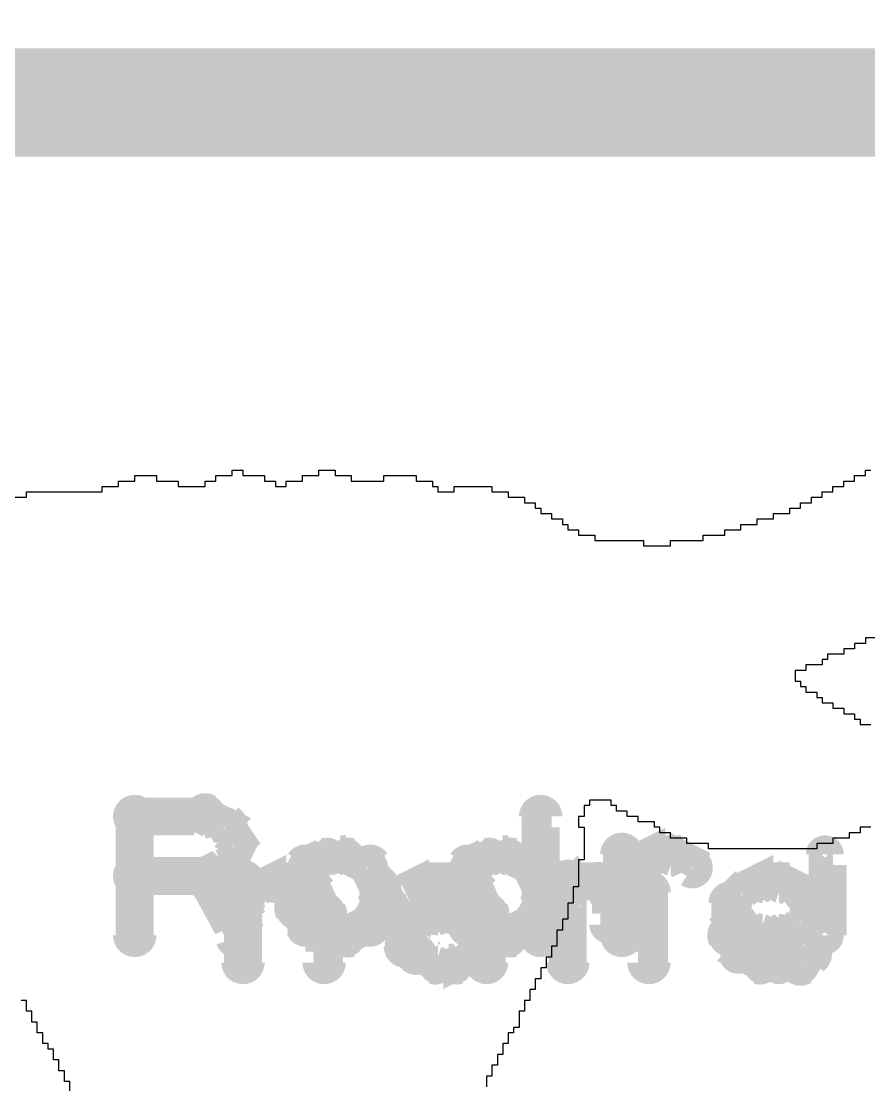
# Model space of a CAD drawing. Extents: x 7835 to 14160, y 8914 to 11568.
# Drawn here: x 8159 to 8315.6, y 9558.4 to 9755 of the extents above; entities that cross this region are included whole.
import ezdxf

# ---------------------------------------------------------------- set-up
doc = ezdxf.new("R2010")
doc.units = 0
for name, color, linetype in [('BOTTOM_SILKSCREEN', 5, 'CONTINUOUS'), ('DOCUMENTATION1', 3, 'CONTINUOUS'), ('TOP_SILKSCREEN', 1, 'CONTINUOUS')]:
    doc.layers.add(name, color=color, linetype=linetype)

msp = doc.modelspace()

# ---------------------------------------------------------------- linework, layer by layer
at = {"layer": 'BOTTOM_SILKSCREEN', "color": 171}
for points in [[(8156, 9667), (8160, 9667), (8160, 9667), (8160, 9667, -1), (8160, 9667), (8160, 9667, -1), (8160, 9667), (8160, 9667), (8160, 9667), (8160, 9668), (8160, 9668), (8160, 9668, -1), (8160, 9668), (8160, 9668, -1), (8160, 9668), (8160, 9668), (8160, 9668), (8174, 9668), (8174, 9668), (8174, 9668, -1), (8174, 9668), (8174, 9668, -1), (8174, 9668), (8174, 9668), (8174, 9668), (8174, 9669), (8174, 9669), (8174, 9669, -1), (8174, 9669), (8174, 9669, -1), (8174, 9669), (8174, 9669), (8174, 9669), (8177, 9669), (8177, 9669), (8177, 9669, -1), (8177, 9669), (8177, 9669, -1), (8177, 9669), (8177, 9669), (8177, 9669), (8177, 9670), (8177, 9670), (8177, 9670, -1), (8177, 9670), (8177, 9670, -1), (8177, 9670), (8177, 9670), (8177, 9670), (8180, 9670), (8180, 9670), (8180, 9670, -1), (8180, 9670), (8180, 9670, -1), (8180, 9670), (8180, 9670), (8180, 9670), (8180, 9671), (8180, 9671), (8180, 9671, -1), (8180, 9671), (8180, 9671, -1), (8180, 9671), (8180, 9671), (8180, 9671), (8184, 9671), (8184, 9671), (8184, 9671, -1), (8184, 9671), (8184, 9671, -1), (8184, 9671), (8184, 9671), (8184, 9671), (8184, 9670), (8184, 9670), (8184, 9670, -1), (8184, 9670), (8184, 9670, -1), (8184, 9670), (8184, 9670), (8184, 9670), (8188, 9670), (8188, 9670), (8188, 9670, -1), (8188, 9670), (8188, 9670, -1), (8188, 9670), (8188, 9670), (8188, 9670), (8188, 9669), (8188, 9669), (8188, 9669, -1), (8188, 9669), (8188, 9669, -1), (8188, 9669), (8188, 9669), (8188, 9669), (8193, 9669), (8193, 9669), (8193, 9669, -1), (8193, 9669), (8193, 9669, -1), (8193, 9669), (8193, 9669), (8193, 9669), (8193, 9670), (8193, 9670), (8193, 9670, -1), (8193, 9670), (8193, 9670, -1), (8193, 9670), (8193, 9670), (8193, 9670), (8195, 9670), (8195, 9670), (8195, 9670, -1), (8195, 9670), (8195, 9670, -1), (8195, 9670), (8195, 9670), (8195, 9670), (8195, 9671), (8195, 9671), (8195, 9671, -1), (8195, 9671), (8195, 9671, -1), (8195, 9671), (8195, 9671), (8195, 9671), (8198, 9671), (8198, 9671), (8198, 9671, -1), (8198, 9671), (8198, 9671, -1), (8198, 9671), (8198, 9671), (8198, 9671), (8198, 9672), (8198, 9672), (8198, 9672, -1), (8198, 9672), (8198, 9672, -1), (8198, 9672), (8198, 9672), (8198, 9672), (8200, 9672), (8200, 9672), (8200, 9672, -1), (8200, 9672), (8200, 9672, -1), (8200, 9672), (8200, 9672), (8200, 9672), (8200, 9671), (8200, 9671), (8200, 9671, -1), (8200, 9671), (8200, 9671, -1), (8200, 9671), (8200, 9671), (8200, 9671), (8204, 9671), (8204, 9671), (8204, 9671, -1), (8204, 9671), (8204, 9671, -1), (8204, 9671), (8204, 9671), (8204, 9671), (8204, 9670), (8204, 9670), (8204, 9670, -1), (8204, 9670), (8204, 9670, -1), (8204, 9670), (8204, 9670), (8204, 9670), (8206, 9670), (8206, 9670), (8206, 9670, -1), (8206, 9670), (8206, 9670, -1), (8206, 9670), (8206, 9670), (8206, 9670), (8206, 9669), (8206, 9669), (8206, 9669, -1), (8206, 9669), (8206, 9669, -1), (8206, 9669), (8206, 9669), (8206, 9669), (8208, 9669), (8208, 9669), (8208, 9669, -1), (8208, 9669), (8208, 9669, -1), (8208, 9669), (8208, 9669), (8208, 9669), (8208, 9670), (8208, 9670), (8208, 9670, -1), (8208, 9670), (8208, 9670, -1), (8208, 9670), (8208, 9670), (8208, 9670), (8211, 9670), (8211, 9670), (8211, 9670, -1), (8211, 9670), (8211, 9670, -1), (8211, 9670), (8211, 9670), (8211, 9670), (8211, 9671), (8211, 9671), (8211, 9671, -1), (8211, 9671), (8211, 9671, -1), (8211, 9671), (8211, 9671), (8211, 9671), (8214, 9671), (8214, 9671), (8214, 9671, -1), (8214, 9671), (8214, 9671, -1), (8214, 9671), (8214, 9671), (8214, 9671), (8214, 9672), (8214, 9672), (8214, 9672, -1), (8214, 9672), (8214, 9672, -1), (8214, 9672), (8214, 9672), (8214, 9672), (8217, 9672), (8217, 9672), (8217, 9672, -1), (8217, 9672), (8217, 9672, -1), (8217, 9672), (8217, 9672), (8217, 9672), (8217, 9671), (8217, 9671), (8217, 9671, -1), (8217, 9671), (8217, 9671, -1), (8217, 9671), (8217, 9671), (8217, 9671), (8220, 9671), (8220, 9671), (8220, 9671, -1), (8220, 9671), (8220, 9671, -1), (8220, 9671), (8220, 9671), (8220, 9671), (8220, 9670), (8220, 9670), (8220, 9670, -1), (8220, 9670), (8220, 9670, -1), (8220, 9670), (8220, 9670), (8220, 9670), (8226, 9670), (8226, 9670), (8226, 9670, -1), (8226, 9670), (8226, 9670, -1), (8226, 9670), (8226, 9670), (8226, 9670), (8226, 9671), (8226, 9671), (8226, 9671, -1), (8226, 9671), (8226, 9671, -1), (8226, 9671), (8226, 9671), (8226, 9671), (8232, 9671), (8232, 9671), (8232, 9671, -1), (8232, 9671), (8232, 9671, -1), (8232, 9671), (8232, 9671), (8232, 9671), (8232, 9670), (8232, 9670), (8232, 9670, -1), (8232, 9670), (8232, 9670, -1), (8232, 9670), (8232, 9670), (8232, 9670), (8235, 9670), (8235, 9670), (8235, 9670, -1), (8235, 9670), (8235, 9670, -1), (8235, 9670), (8235, 9670), (8235, 9670), (8235, 9669), (8235, 9669), (8235, 9669, -1), (8235, 9669), (8235, 9669, -1), (8235, 9669), (8235, 9669), (8235, 9669), (8236, 9669), (8236, 9669), (8236, 9669, -1), (8236, 9669), (8236, 9669, -1), (8236, 9669), (8236, 9669), (8236, 9669), (8236, 9668), (8236, 9668), (8236, 9668, -1), (8236, 9668), (8236, 9668, -1), (8236, 9668), (8236, 9668), (8236, 9668), (8239, 9668), (8239, 9668), (8239, 9668, -1), (8239, 9668), (8239, 9668, -1), (8239, 9668), (8239, 9668), (8239, 9668), (8239, 9669), (8239, 9669), (8239, 9669, -1), (8239, 9669), (8239, 9669, -1), (8239, 9669), (8239, 9669), (8239, 9669), (8246, 9669), (8246, 9669), (8246, 9669, -1), (8246, 9669), (8246, 9669, -1), (8246, 9669), (8246, 9669), (8246, 9669), (8246, 9668), (8246, 9668), (8246, 9668, -1), (8246, 9668), (8246, 9668, -1), (8246, 9668), (8246, 9668), (8246, 9668), (8249, 9668), (8249, 9668), (8249, 9668, -1), (8249, 9668), (8249, 9668, -1), (8249, 9668), (8249, 9668), (8249, 9668), (8249, 9667), (8249, 9667), (8249, 9667, -1), (8249, 9667), (8249, 9667, -1), (8249, 9667), (8249, 9667), (8249, 9667), (8252, 9667), (8252, 9667), (8252, 9667, -1), (8252, 9667), (8252, 9667, -1), (8252, 9667), (8252, 9667), (8252, 9667), (8252, 9666), (8252, 9666), (8252, 9666, -1), (8252, 9666), (8252, 9666, -1), (8252, 9666), (8252, 9666), (8252, 9666), (8254, 9666), (8254, 9666), (8254, 9666, -1), (8254, 9666), (8254, 9666, -1), (8254, 9666), (8254, 9666), (8254, 9666), (8254, 9665), (8254, 9665), (8254, 9665, -1), (8254, 9665), (8254, 9665, -1), (8254, 9665), (8254, 9665), (8254, 9665), (8255, 9665), (8255, 9665), (8255, 9665, -1), (8255, 9665), (8255, 9665, -1), (8255, 9665), (8255, 9665), (8255, 9665), (8255, 9664), (8255, 9664), (8255, 9664, -1), (8255, 9664), (8255, 9664, -1), (8255, 9664), (8255, 9664), (8255, 9664), (8257, 9664), (8257, 9664), (8257, 9664, -1), (8257, 9664), (8257, 9664, -1), (8257, 9664), (8257, 9664), (8257, 9664), (8257, 9663), (8257, 9663), (8257, 9663, -1), (8257, 9663), (8257, 9663, -1), (8257, 9663), (8257, 9663), (8257, 9663), (8259, 9663), (8259, 9663), (8259, 9663, -1), (8259, 9663), (8259, 9663, -1), (8259, 9663), (8259, 9663), (8259, 9663), (8259, 9662), (8259, 9662), (8259, 9662, -1), (8259, 9662), (8259, 9662, -1), (8259, 9662), (8259, 9662), (8259, 9662), (8260, 9662), (8260, 9662), (8260, 9662, -1), (8260, 9662), (8260, 9662, -1), (8260, 9662), (8260, 9662), (8260, 9662), (8260, 9661), (8260, 9661), (8260, 9661, -1), (8260, 9661), (8260, 9661, -1), (8260, 9661), (8260, 9661), (8260, 9661), (8262, 9661), (8262, 9661), (8262, 9661, -1), (8262, 9661), (8262, 9661, -1), (8262, 9661), (8262, 9661), (8262, 9661), (8262, 9660), (8262, 9660), (8262, 9660, -1), (8262, 9660), (8262, 9660, -1), (8262, 9660), (8262, 9660), (8262, 9660), (8265, 9660), (8265, 9660), (8265, 9660, -1), (8265, 9660), (8265, 9660, -1), (8265, 9660), (8265, 9660), (8265, 9660), (8265, 9659), (8265, 9659), (8265, 9659, -1), (8265, 9659), (8265, 9659, -1), (8265, 9659), (8265, 9659), (8265, 9659), (8274, 9659), (8274, 9659), (8274, 9659, -1), (8274, 9659), (8274, 9659, -1), (8274, 9659), (8274, 9659), (8274, 9659), (8274, 9658), (8274, 9658), (8274, 9658, -1), (8274, 9658), (8274, 9658, -1), (8274, 9658), (8274, 9658), (8274, 9658), (8279, 9658), (8279, 9658), (8279, 9658, -1), (8279, 9658), (8279, 9658, -1), (8279, 9658), (8279, 9658), (8279, 9658), (8279, 9659), (8279, 9659), (8279, 9659, -1), (8279, 9659), (8279, 9659, -1), (8279, 9659), (8279, 9659), (8279, 9659), (8285, 9659), (8285, 9659), (8285, 9659, -1), (8285, 9659), (8285, 9659, -1), (8285, 9659), (8285, 9659), (8285, 9659), (8285, 9660), (8285, 9660), (8285, 9660, -1), (8285, 9660), (8285, 9660, -1), (8285, 9660), (8285, 9660), (8285, 9660), (8289, 9660), (8289, 9660), (8289, 9660, -1), (8289, 9660), (8289, 9660, -1), (8289, 9660), (8289, 9660), (8289, 9660), (8289, 9661), (8289, 9661), (8289, 9661, -1), (8289, 9661), (8289, 9661, -1), (8289, 9661), (8289, 9661), (8289, 9661), (8292, 9661), (8292, 9661), (8292, 9661, -1), (8292, 9661), (8292, 9661, -1), (8292, 9661), (8292, 9661), (8292, 9661), (8292, 9662), (8292, 9662), (8292, 9662, -1), (8292, 9662), (8292, 9662, -1), (8292, 9662), (8292, 9662), (8292, 9662), (8295, 9662), (8295, 9662), (8295, 9662, -1), (8295, 9662), (8295, 9662, -1), (8295, 9662), (8295, 9662), (8295, 9662), (8295, 9663), (8295, 9663), (8295, 9663, -1), (8295, 9663), (8295, 9663, -1), (8295, 9663), (8295, 9663), (8295, 9663), (8298, 9663), (8298, 9663), (8298, 9663, -1), (8298, 9663), (8298, 9663, -1), (8298, 9663), (8298, 9663), (8298, 9663), (8298, 9664), (8298, 9664), (8298, 9664, -1), (8298, 9664), (8298, 9664, -1), (8298, 9664), (8298, 9664), (8298, 9664), (8301, 9664), (8301, 9664), (8301, 9664, -1), (8301, 9664), (8301, 9664, -1), (8301, 9664), (8301, 9664), (8301, 9664), (8301, 9665), (8301, 9665), (8301, 9665, -1), (8301, 9665), (8301, 9665, -1), (8301, 9665), (8301, 9665), (8301, 9665), (8303, 9665), (8303, 9665), (8303, 9665, -1), (8303, 9665), (8303, 9665, -1), (8303, 9665), (8303, 9665), (8303, 9665), (8303, 9666), (8303, 9666), (8303, 9666, -1), (8303, 9666), (8303, 9666, -1), (8303, 9666), (8303, 9666), (8303, 9666), (8305, 9666), (8305, 9666), (8305, 9666, -1), (8305, 9666), (8305, 9666, -1), (8305, 9666), (8305, 9666), (8305, 9666), (8305, 9667), (8305, 9667), (8305, 9667, -1), (8305, 9667), (8305, 9667, -1), (8305, 9667), (8305, 9667), (8305, 9667), (8307, 9667), (8307, 9667), (8307, 9667, -1), (8307, 9667), (8307, 9667, -1), (8307, 9667), (8307, 9667), (8307, 9667), (8307, 9668), (8307, 9668), (8307, 9668, -1), (8307, 9668), (8307, 9668, -1), (8307, 9668), (8307, 9668), (8307, 9668), (8309, 9668), (8309, 9668), (8309, 9668, -1), (8309, 9668), (8309, 9668, -1), (8309, 9668), (8309, 9668), (8309, 9668), (8309, 9669), (8309, 9669), (8309, 9669, -1), (8309, 9669), (8309, 9669, -1), (8309, 9669), (8309, 9669), (8309, 9669), (8311, 9669), (8311, 9669), (8311, 9669, -1), (8311, 9669), (8311, 9669, -1), (8311, 9669), (8311, 9669), (8311, 9669), (8311, 9670), (8311, 9670), (8311, 9670, -1), (8311, 9670), (8311, 9670, -1), (8311, 9670), (8311, 9670), (8311, 9670), (8313, 9670), (8313, 9670), (8313, 9670, -1), (8313, 9670), (8313, 9670, -1), (8313, 9670), (8313, 9670), (8313, 9670), (8313, 9671), (8313, 9671), (8313, 9671, -1), (8313, 9671), (8313, 9671, -1), (8313, 9671), (8313, 9671), (8313, 9671), (8315, 9671), (8315, 9671), (8315, 9671, -1), (8315, 9671), (8315, 9671, -1), (8315, 9671), (8315, 9671), (8315, 9671), (8315, 9672), (8315, 9672), (8315, 9672, -1), (8315, 9672), (8315, 9672, -1), (8315, 9672), (8315, 9672), (8315, 9672), (8316, 9672)], [(8317, 9641), (8315, 9641), (8315, 9641), (8315, 9641, -1), (8315, 9641), (8315, 9641, -1), (8315, 9641), (8315, 9641), (8315, 9641), (8315, 9640), (8315, 9640), (8315, 9640, -1), (8315, 9640), (8315, 9640, -1), (8315, 9640), (8315, 9640), (8315, 9640), (8313, 9640), (8313, 9640), (8313, 9640, -1), (8313, 9640), (8313, 9640, -1), (8313, 9640), (8313, 9640), (8313, 9640), (8313, 9639), (8313, 9639), (8313, 9639, -1), (8313, 9639), (8313, 9639, -1), (8313, 9639), (8313, 9639), (8313, 9639), (8311, 9639), (8311, 9639), (8311, 9639, -1), (8311, 9639), (8311, 9639, -1), (8311, 9639), (8311, 9639), (8311, 9639), (8311, 9638), (8311, 9638), (8311, 9638, -1), (8311, 9638), (8311, 9638, -1), (8311, 9638), (8311, 9638), (8311, 9638), (8308, 9638), (8308, 9638), (8308, 9638, -1), (8308, 9638), (8308, 9638, -1), (8308, 9638), (8308, 9638), (8308, 9638), (8308, 9637), (8308, 9637), (8308, 9637, -1), (8308, 9637), (8308, 9637, -1), (8308, 9637), (8308, 9637), (8308, 9637), (8307, 9637), (8307, 9637), (8307, 9637, -1), (8307, 9637), (8307, 9637, -1), (8307, 9637), (8307, 9637), (8307, 9637), (8307, 9636), (8307, 9636), (8307, 9636, -1), (8307, 9636), (8307, 9636, -1), (8307, 9636), (8307, 9636), (8307, 9636), (8304, 9636), (8304, 9636), (8304, 9636, -1), (8304, 9636), (8304, 9636, -1), (8304, 9636), (8304, 9636), (8304, 9636), (8304, 9635), (8304, 9635), (8304, 9635, -1), (8304, 9635), (8304, 9635, -1), (8304, 9635), (8304, 9635), (8304, 9635), (8302, 9635), (8302, 9635), (8302, 9635, -1), (8302, 9635), (8302, 9635, -1), (8302, 9635), (8302, 9635), (8302, 9635), (8302, 9633), (8302, 9633), (8302, 9633, -1), (8302, 9633), (8302, 9633, -1), (8302, 9633), (8302, 9633), (8302, 9633), (8303, 9633), (8303, 9633), (8303, 9633, -1), (8303, 9633), (8303, 9633, -1), (8303, 9633), (8303, 9633), (8303, 9633), (8303, 9632), (8303, 9632), (8303, 9632, -1), (8303, 9632), (8303, 9632, -1), (8303, 9632), (8303, 9632), (8303, 9632), (8304, 9632), (8304, 9632), (8304, 9632, -1), (8304, 9632), (8304, 9632, -1), (8304, 9632), (8304, 9632), (8304, 9632), (8304, 9631), (8304, 9631), (8304, 9631, -1), (8304, 9631), (8304, 9631, -1), (8304, 9631), (8304, 9631), (8304, 9631), (8306, 9631), (8306, 9631), (8306, 9631, -1), (8306, 9631), (8306, 9631, -1), (8306, 9631), (8306, 9631), (8306, 9631), (8306, 9630), (8306, 9630), (8306, 9630, -1), (8306, 9630), (8306, 9630, -1), (8306, 9630), (8306, 9630), (8306, 9630), (8307, 9630), (8307, 9630), (8307, 9630, -1), (8307, 9630), (8307, 9630, -1), (8307, 9630), (8307, 9630), (8307, 9630), (8307, 9629), (8307, 9629), (8307, 9629, -1), (8307, 9629), (8307, 9629, -1), (8307, 9629), (8307, 9629), (8307, 9629), (8309, 9629), (8309, 9629), (8309, 9629, -1), (8309, 9629), (8309, 9629, -1), (8309, 9629), (8309, 9629), (8309, 9629), (8309, 9628), (8309, 9628), (8309, 9628, -1), (8309, 9628), (8309, 9628, -1), (8309, 9628), (8309, 9628), (8309, 9628), (8311, 9628), (8311, 9628), (8311, 9628, -1), (8311, 9628), (8311, 9628, -1), (8311, 9628), (8311, 9628), (8311, 9628), (8311, 9627), (8311, 9627), (8311, 9627, -1), (8311, 9627), (8311, 9627, -1), (8311, 9627), (8311, 9627), (8311, 9627), (8313, 9627), (8313, 9627), (8313, 9627, -1), (8313, 9627), (8313, 9627, -1), (8313, 9627), (8313, 9627), (8313, 9627), (8313, 9626), (8313, 9626), (8313, 9626, -1), (8313, 9626), (8313, 9626, -1), (8313, 9626), (8313, 9626), (8313, 9626), (8314, 9626), (8314, 9626), (8314, 9626, -1), (8314, 9626), (8314, 9626, -1), (8314, 9626), (8314, 9626), (8314, 9626), (8314, 9625), (8314, 9625), (8314, 9625, -1), (8314, 9625), (8314, 9625, -1), (8314, 9625), (8314, 9625), (8314, 9625), (8316, 9625)], [(8316, 9606), (8314, 9606), (8314, 9606), (8314, 9606, -1), (8314, 9606), (8314, 9606, -1), (8314, 9606), (8314, 9606), (8314, 9606), (8314, 9605), (8314, 9605), (8314, 9605, -1), (8314, 9605), (8314, 9605, -1), (8314, 9605), (8314, 9605), (8314, 9605), (8312, 9605), (8312, 9605), (8312, 9605, -1), (8312, 9605), (8312, 9605, -1), (8312, 9605), (8312, 9605), (8312, 9605), (8312, 9604), (8312, 9604), (8312, 9604, -1), (8312, 9604), (8312, 9604, -1), (8312, 9604), (8312, 9604), (8312, 9604), (8309, 9604), (8309, 9604), (8309, 9604, -1), (8309, 9604), (8309, 9604, -1), (8309, 9604), (8309, 9604), (8309, 9604), (8309, 9603), (8309, 9603), (8309, 9603, -1), (8309, 9603), (8309, 9603, -1), (8309, 9603), (8309, 9603), (8309, 9603), (8306, 9603), (8306, 9603), (8306, 9603, -1), (8306, 9603), (8306, 9603, -1), (8306, 9603), (8306, 9603), (8306, 9603), (8306, 9602), (8306, 9602), (8306, 9602, -1), (8306, 9602), (8306, 9602, -1), (8306, 9602), (8306, 9602), (8306, 9602), (8286, 9602), (8286, 9602), (8286, 9602, -1), (8286, 9602), (8286, 9602, -1), (8286, 9602), (8286, 9602), (8286, 9602), (8286, 9603), (8286, 9603), (8286, 9603, -1), (8286, 9603), (8286, 9603, -1), (8286, 9603), (8286, 9603), (8286, 9603), (8282, 9603), (8282, 9603), (8282, 9603, -1), (8282, 9603), (8282, 9603, -1), (8282, 9603), (8282, 9603), (8282, 9603), (8282, 9604), (8282, 9604), (8282, 9604, -1), (8282, 9604), (8282, 9604, -1), (8282, 9604), (8282, 9604), (8282, 9604), (8279, 9604), (8279, 9604), (8279, 9604, -1), (8279, 9604), (8279, 9604, -1), (8279, 9604), (8279, 9604), (8279, 9604), (8279, 9605), (8279, 9605), (8279, 9605, -1), (8279, 9605), (8279, 9605, -1), (8279, 9605), (8279, 9605), (8279, 9605), (8277, 9605), (8277, 9605), (8277, 9605, -1), (8277, 9605), (8277, 9605, -1), (8277, 9605), (8277, 9605), (8277, 9605), (8277, 9606), (8277, 9606), (8277, 9606, -1), (8277, 9606), (8277, 9606, -1), (8277, 9606), (8277, 9606), (8277, 9606), (8276, 9606), (8276, 9606), (8276, 9606, -1), (8276, 9606), (8276, 9606, -1), (8276, 9606), (8276, 9606), (8276, 9606), (8276, 9607), (8276, 9607), (8276, 9607, -1), (8276, 9607), (8276, 9607, -1), (8276, 9607), (8276, 9607), (8276, 9607), (8273, 9607), (8273, 9607), (8273, 9607, -1), (8273, 9607), (8273, 9607, -1), (8273, 9607), (8273, 9607), (8273, 9607), (8273, 9608), (8273, 9608), (8273, 9608, -1), (8273, 9608), (8273, 9608, -1), (8273, 9608), (8273, 9608), (8273, 9608), (8271, 9608), (8271, 9608), (8271, 9608, -1), (8271, 9608), (8271, 9608, -1), (8271, 9608), (8271, 9608), (8271, 9608), (8271, 9609), (8271, 9609), (8271, 9609, -1), (8271, 9609), (8271, 9609, -1), (8271, 9609), (8271, 9609), (8271, 9609), (8269, 9609), (8269, 9609), (8269, 9609, -1), (8269, 9609), (8269, 9609, -1), (8269, 9609), (8269, 9609), (8269, 9609), (8269, 9610), (8269, 9610), (8269, 9610, -1), (8269, 9610), (8269, 9610, -1), (8269, 9610), (8269, 9610), (8269, 9610), (8268, 9610), (8268, 9610), (8268, 9610, -1), (8268, 9610), (8268, 9610, -1), (8268, 9610), (8268, 9610), (8268, 9610), (8268, 9611), (8268, 9611), (8268, 9611, -1), (8268, 9611), (8268, 9611, -1), (8268, 9611), (8268, 9611), (8268, 9611), (8264, 9611), (8264, 9611), (8264, 9611, -1), (8264, 9611), (8264, 9611, -1), (8264, 9611), (8264, 9611), (8264, 9611), (8264, 9610), (8264, 9610), (8264, 9610, -1), (8264, 9610), (8264, 9610, -1), (8264, 9610), (8264, 9610), (8264, 9610), (8263, 9610), (8263, 9610), (8263, 9610, -1), (8263, 9610), (8263, 9610, -1), (8263, 9610), (8263, 9610), (8263, 9610), (8263, 9608), (8263, 9608), (8263, 9608, -1), (8263, 9608), (8263, 9608, -1), (8263, 9608), (8263, 9608), (8263, 9608), (8262, 9608), (8262, 9608), (8262, 9608, -1), (8262, 9608), (8262, 9608, -1), (8262, 9608), (8262, 9608), (8262, 9608), (8262, 9606), (8262, 9606), (8262, 9606, -1), (8262, 9606), (8262, 9606, -1), (8262, 9606), (8262, 9606), (8262, 9606), (8263, 9606), (8263, 9606), (8263, 9606, -1), (8263, 9606), (8263, 9606, -1), (8263, 9606), (8263, 9606), (8263, 9606), (8263, 9600), (8263, 9600), (8263, 9600, -1), (8263, 9600), (8263, 9600, -1), (8263, 9600), (8263, 9600), (8263, 9600), (8262, 9600), (8262, 9600), (8262, 9600, -1), (8262, 9600), (8262, 9600, -1), (8262, 9600), (8262, 9600), (8262, 9600), (8262, 9595), (8262, 9595), (8262, 9595, -1), (8262, 9595), (8262, 9595, -1), (8262, 9595), (8262, 9595), (8262, 9595), (8261, 9595), (8261, 9595), (8261, 9595, -1), (8261, 9595), (8261, 9595, -1), (8261, 9595), (8261, 9595), (8261, 9595), (8261, 9592), (8261, 9592), (8261, 9592, -1), (8261, 9592), (8261, 9592, -1), (8261, 9592), (8261, 9592), (8261, 9592), (8260, 9592), (8260, 9592), (8260, 9592, -1), (8260, 9592), (8260, 9592, -1), (8260, 9592), (8260, 9592), (8260, 9592), (8260, 9589), (8260, 9589), (8260, 9589, -1), (8260, 9589), (8260, 9589, -1), (8260, 9589), (8260, 9589), (8260, 9589), (8259, 9589), (8259, 9589), (8259, 9589, -1), (8259, 9589), (8259, 9589, -1), (8259, 9589), (8259, 9589), (8259, 9589), (8259, 9587), (8259, 9587), (8259, 9587, -1), (8259, 9587), (8259, 9587, -1), (8259, 9587), (8259, 9587), (8259, 9587), (8258, 9587), (8258, 9587), (8258, 9587, -1), (8258, 9587), (8258, 9587, -1), (8258, 9587), (8258, 9587), (8258, 9587), (8258, 9584), (8258, 9584), (8258, 9584, -1), (8258, 9584), (8258, 9584, -1), (8258, 9584), (8258, 9584), (8258, 9584), (8257, 9584), (8257, 9584), (8257, 9584, -1), (8257, 9584), (8257, 9584, -1), (8257, 9584), (8257, 9584), (8257, 9584), (8257, 9582), (8257, 9582), (8257, 9582, -1), (8257, 9582), (8257, 9582, -1), (8257, 9582), (8257, 9582), (8257, 9582), (8256, 9582), (8256, 9582), (8256, 9582, -1), (8256, 9582), (8256, 9582, -1), (8256, 9582), (8256, 9582), (8256, 9582), (8256, 9580), (8256, 9580), (8256, 9580, -1), (8256, 9580), (8256, 9580, -1), (8256, 9580), (8256, 9580), (8256, 9580), (8255, 9580), (8255, 9580), (8255, 9580, -1), (8255, 9580), (8255, 9580, -1), (8255, 9580), (8255, 9580), (8255, 9580), (8255, 9578), (8255, 9578), (8255, 9578, -1), (8255, 9578), (8255, 9578, -1), (8255, 9578), (8255, 9578), (8255, 9578), (8254, 9578), (8254, 9578), (8254, 9578, -1), (8254, 9578), (8254, 9578, -1), (8254, 9578), (8254, 9578), (8254, 9578), (8254, 9576), (8254, 9576), (8254, 9576, -1), (8254, 9576), (8254, 9576, -1), (8254, 9576), (8254, 9576), (8254, 9576), (8253, 9576), (8253, 9576), (8253, 9576, -1), (8253, 9576), (8253, 9576, -1), (8253, 9576), (8253, 9576), (8253, 9576), (8253, 9574), (8253, 9574), (8253, 9574, -1), (8253, 9574), (8253, 9574, -1), (8253, 9574), (8253, 9574), (8253, 9574), (8252, 9574), (8252, 9574), (8252, 9574, -1), (8252, 9574), (8252, 9574, -1), (8252, 9574), (8252, 9574), (8252, 9574), (8252, 9572), (8252, 9572), (8252, 9572, -1), (8252, 9572), (8252, 9572, -1), (8252, 9572), (8252, 9572), (8252, 9572), (8251, 9572), (8251, 9572), (8251, 9572, -1), (8251, 9572), (8251, 9572, -1), (8251, 9572), (8251, 9572), (8251, 9572), (8251, 9569), (8251, 9569), (8251, 9569, -1), (8251, 9569), (8251, 9569, -1), (8251, 9569), (8251, 9569), (8251, 9569), (8250, 9569), (8250, 9569), (8250, 9569, -1), (8250, 9569), (8250, 9569, -1), (8250, 9569), (8250, 9569), (8250, 9569), (8250, 9568), (8250, 9568), (8250, 9568, -1), (8250, 9568), (8250, 9568, -1), (8250, 9568), (8250, 9568), (8250, 9568), (8249, 9568), (8249, 9568), (8249, 9568, -1), (8249, 9568), (8249, 9568, -1), (8249, 9568), (8249, 9568), (8249, 9568), (8249, 9566), (8249, 9566), (8249, 9566, -1), (8249, 9566), (8249, 9566, -1), (8249, 9566), (8249, 9566), (8249, 9566), (8248, 9566), (8248, 9566), (8248, 9566, -1), (8248, 9566), (8248, 9566, -1), (8248, 9566), (8248, 9566), (8248, 9566), (8248, 9564), (8248, 9564), (8248, 9564, -1), (8248, 9564), (8248, 9564, -1), (8248, 9564), (8248, 9564), (8248, 9564), (8247, 9564), (8247, 9564), (8247, 9564, -1), (8247, 9564), (8247, 9564, -1), (8247, 9564), (8247, 9564), (8247, 9564), (8247, 9562), (8247, 9562), (8247, 9562, -1), (8247, 9562), (8247, 9562, -1), (8247, 9562), (8247, 9562), (8247, 9562), (8246, 9562), (8246, 9562), (8246, 9562, -1), (8246, 9562), (8246, 9562, -1), (8246, 9562), (8246, 9562), (8246, 9562), (8246, 9560), (8246, 9560), (8246, 9560, -1), (8246, 9560), (8246, 9560, -1), (8246, 9560), (8246, 9560), (8246, 9560), (8245, 9560), (8245, 9560), (8245, 9560, -1), (8245, 9560), (8245, 9560, -1), (8245, 9560), (8245, 9560), (8245, 9560), (8245, 9558)], [(8168, 9557), (8168, 9559), (8168, 9559), (8168, 9559, -1), (8168, 9559), (8168, 9559, -1), (8168, 9559), (8168, 9559), (8168, 9559), (8167, 9559), (8167, 9559), (8167, 9559, -1), (8167, 9559), (8167, 9559, -1), (8167, 9559), (8167, 9559), (8167, 9559), (8167, 9561), (8167, 9561), (8167, 9561, -1), (8167, 9561), (8167, 9561, -1), (8167, 9561), (8167, 9561), (8167, 9561), (8166, 9561), (8166, 9561), (8166, 9561, -1), (8166, 9561), (8166, 9561, -1), (8166, 9561), (8166, 9561), (8166, 9561), (8166, 9563), (8166, 9563), (8166, 9563, -1), (8166, 9563), (8166, 9563, -1), (8166, 9563), (8166, 9563), (8166, 9563), (8165, 9563), (8165, 9563), (8165, 9563, -1), (8165, 9563), (8165, 9563, -1), (8165, 9563), (8165, 9563), (8165, 9563), (8165, 9565), (8165, 9565), (8165, 9565, -1), (8165, 9565), (8165, 9565, -1), (8165, 9565), (8165, 9565), (8165, 9565), (8164, 9565), (8164, 9565), (8164, 9565, -1), (8164, 9565), (8164, 9565, -1), (8164, 9565), (8164, 9565), (8164, 9565), (8164, 9566), (8164, 9566), (8164, 9566, -1), (8164, 9566), (8164, 9566, -1), (8164, 9566), (8164, 9566), (8164, 9566), (8163, 9566), (8163, 9566), (8163, 9566, -1), (8163, 9566), (8163, 9566, -1), (8163, 9566), (8163, 9566), (8163, 9566), (8163, 9568), (8163, 9568), (8163, 9568, -1), (8163, 9568), (8163, 9568, -1), (8163, 9568), (8163, 9568), (8163, 9568), (8162, 9568), (8162, 9568), (8162, 9568, -1), (8162, 9568), (8162, 9568, -1), (8162, 9568), (8162, 9568), (8162, 9568), (8162, 9570), (8162, 9570), (8162, 9570, -1), (8162, 9570), (8162, 9570, -1), (8162, 9570), (8162, 9570), (8162, 9570), (8161, 9570), (8161, 9570), (8161, 9570, -1), (8161, 9570), (8161, 9570, -1), (8161, 9570), (8161, 9570), (8161, 9570), (8161, 9572), (8161, 9572), (8161, 9572, -1), (8161, 9572), (8161, 9572, -1), (8161, 9572), (8161, 9572), (8161, 9572), (8160, 9572), (8160, 9572), (8160, 9572, -1), (8160, 9572), (8160, 9572, -1), (8160, 9572), (8160, 9572), (8160, 9572), (8160, 9574), (8160, 9574), (8160, 9574, -1), (8160, 9574), (8160, 9574, -1), (8160, 9574), (8160, 9574), (8160, 9574), (8159, 9574)]]:
    msp.add_lwpolyline(points, format="xyb", dxfattribs=at)
at = {"layer": 'DOCUMENTATION1', "color": 94}
for points in [[(9130, 9740, 20, 20, 0), (7895, 9740, 0, 0, 0), (7895, 9740, 10, 10, 0), (7895, 9745, 10, 10, 1), (7895, 9735, 0, 0, 0), (7900, 9740, 10, 10, 1), (7890, 9740, 0, 0, 0), (7895, 9740, 0, 0, 0), (7895, 9740, 20, 20, 0), (7895, 9425, 20, 20, 0), (7895, 9425, 0, 0, 0), (7895, 9425, 10, 10, 0), (7890, 9425, 10, 10, 1), (7900, 9425, 0, 0, 0), (7895, 9430, 10, 10, 1), (7895, 9420, 0, 0, 0), (7895, 9425, 0, 0, 0), (7895, 9425, 20, 20, 0), (9130, 9425, 0, 0, 0)], [(8198, 9581, 4, 4, 1), (8202, 9581, 0, 0, 0), (8200, 9581, 0, 0, 0), (8200, 9581, 7, 7, 0), (8200, 9596, 7, 7, 0), (8200, 9596, 0, 0, 0), (8200, 9596, 4, 4, 0), (8202, 9596, 4, 4, 1), (8198, 9596, 0, 0, 0)], [(8201, 9595, 4, 4, 1), (8203, 9592, 0, 0, 0), (8202, 9594, 0, 0, 0), (8202, 9594, 7, 7, 0), (8206, 9596, 7, 7, 0), (8206, 9596, 0, 0, 0), (8206, 9596, 4, 4, 0), (8206, 9594, 4, 4, 1), (8205, 9597, 0, 0, 0)], [(8206, 9597, 4, 4, 1), (8206, 9594, 0, 0, 0), (8206, 9596, 0, 0, 0), (8206, 9596, 7, 7, 0), (8209, 9596, 7, 7, 0), (8209, 9596, 0, 0, 0), (8209, 9596, 4, 4, 0), (8209, 9594, 4, 4, 1), (8209, 9597, 0, 0, 0)], [(8210, 9597, 4, 4, 1), (8209, 9594, 0, 0, 0), (8209, 9596, 0, 0, 0), (8209, 9596, 7, 7, 0), (8213, 9594, 7, 7, 0), (8213, 9594, 0, 0, 0), (8213, 9594, 4, 4, 0), (8212, 9592, 4, 4, 1), (8214, 9595, 0, 0, 0)], [(8229, 9595, 4, 4, 1), (8231, 9592, 0, 0, 0), (8230, 9594, 0, 0, 0), (8230, 9594, 7, 7, 0), (8234, 9596, 7, 7, 0), (8234, 9596, 0, 0, 0), (8234, 9596, 4, 4, 0), (8235, 9594, 4, 4, 1), (8233, 9597, 0, 0, 0)], [(8234, 9597, 4, 4, 1), (8234, 9594, 0, 0, 0), (8234, 9596, 0, 0, 0), (8234, 9596, 7, 7, 0), (8239, 9596, 7, 7, 0), (8239, 9596, 0, 0, 0), (8239, 9596, 4, 4, 0), (8239, 9594, 4, 4, 1), (8239, 9597, 0, 0, 0)], [(8240, 9597, 4, 4, 1), (8239, 9594, 0, 0, 0), (8239, 9596, 0, 0, 0), (8239, 9596, 7, 7, 0), (8243, 9594, 7, 7, 0), (8243, 9594, 0, 0, 0), (8243, 9594, 4, 4, 0), (8242, 9592, 4, 4, 1), (8244, 9595, 0, 0, 0)], [(8258, 9581, 4, 4, 1), (8262, 9581, 0, 0, 0), (8260, 9581, 0, 0, 0), (8260, 9581, 7, 7, 0), (8260, 9596, 7, 7, 0), (8260, 9596, 0, 0, 0), (8260, 9596, 4, 4, 0), (8262, 9596, 4, 4, 1), (8258, 9596, 0, 0, 0)], [(8259, 9595, 4, 4, 1), (8261, 9593, 0, 0, 0), (8260, 9594, 0, 0, 0), (8260, 9594, 7, 7, 0), (8262, 9596, 7, 7, 0), (8262, 9596, 0, 0, 0), (8262, 9596, 4, 4, 0), (8263, 9594, 4, 4, 1), (8261, 9597, 0, 0, 0)], [(8262, 9597, 4, 4, 1), (8262, 9594, 0, 0, 0), (8262, 9596, 0, 0, 0), (8262, 9596, 7, 7, 0), (8266, 9596, 7, 7, 0), (8266, 9596, 0, 0, 0), (8266, 9596, 4, 4, 0), (8266, 9594, 4, 4, 1), (8266, 9597, 0, 0, 0)], [(8267, 9597, 4, 4, 1), (8264, 9594, 0, 0, 0), (8266, 9596, 0, 0, 0), (8266, 9596, 7, 7, 0), (8268, 9594, 7, 7, 0), (8268, 9594, 0, 0, 0), (8268, 9594, 4, 4, 0), (8266, 9593, 4, 4, 1), (8269, 9595, 0, 0, 0)], [(8266, 9595, 4, 4, 1), (8269, 9593, 0, 0, 0), (8268, 9594, 0, 0, 0), (8268, 9594, 7, 7, 0), (8269, 9596, 7, 7, 0), (8269, 9596, 0, 0, 0), (8269, 9596, 4, 4, 0), (8271, 9594, 4, 4, 1), (8268, 9597, 0, 0, 0)], [(8269, 9597, 4, 4, 1), (8269, 9594, 0, 0, 0), (8269, 9596, 0, 0, 0), (8269, 9596, 7, 7, 0), (8273, 9596, 7, 7, 0), (8273, 9596, 0, 0, 0), (8273, 9596, 4, 4, 0), (8273, 9594, 4, 4, 1), (8273, 9597, 0, 0, 0)], [(8274, 9597, 4, 4, 1), (8272, 9594, 0, 0, 0), (8273, 9596, 0, 0, 0), (8273, 9596, 7, 7, 0), (8275, 9594, 7, 7, 0), (8275, 9594, 0, 0, 0), (8275, 9594, 4, 4, 0), (8274, 9593, 4, 4, 1), (8276, 9595, 0, 0, 0)], [(8291, 9595, 4, 4, 1), (8293, 9592, 0, 0, 0), (8292, 9594, 0, 0, 0), (8292, 9594, 7, 7, 0), (8296, 9596, 7, 7, 0), (8296, 9596, 0, 0, 0), (8296, 9596, 4, 4, 0), (8296, 9594, 4, 4, 1), (8295, 9597, 0, 0, 0)], [(8296, 9597, 4, 4, 1), (8296, 9594, 0, 0, 0), (8296, 9596, 0, 0, 0), (8296, 9596, 7, 7, 0), (8299, 9596, 7, 7, 0), (8299, 9596, 0, 0, 0), (8299, 9596, 4, 4, 0), (8299, 9594, 4, 4, 1), (8299, 9597, 0, 0, 0)], [(8300, 9597, 4, 4, 1), (8299, 9594, 0, 0, 0), (8299, 9596, 0, 0, 0), (8299, 9596, 7, 7, 0), (8303, 9594, 7, 7, 0), (8303, 9594, 0, 0, 0), (8303, 9594, 4, 4, 0), (8302, 9592, 4, 4, 1), (8304, 9595, 0, 0, 0)], [(8198, 9591, 4, 4, 1), (8202, 9589, 0, 0, 0), (8200, 9590, 0, 0, 0), (8200, 9590, 7, 7, 0), (8202, 9594, 7, 7, 0), (8202, 9594, 0, 0, 0), (8202, 9594, 4, 4, 0), (8203, 9593, 4, 4, 1), (8200, 9595, 0, 0, 0)], [(8215, 9595, 4, 4, 1), (8212, 9593, 0, 0, 0), (8213, 9594, 0, 0, 0), (8213, 9594, 7, 7, 0), (8215, 9590, 7, 7, 0), (8215, 9590, 0, 0, 0), (8215, 9590, 4, 4, 0), (8213, 9589, 4, 4, 1), (8217, 9591, 0, 0, 0)], [(8245, 9595, 4, 4, 1), (8242, 9593, 0, 0, 0), (8243, 9594, 0, 0, 0), (8243, 9594, 7, 7, 0), (8245, 9590, 7, 7, 0), (8245, 9590, 0, 0, 0), (8245, 9590, 4, 4, 0), (8243, 9589, 4, 4, 1), (8247, 9591, 0, 0, 0)], [(8269, 9594, 4, 4, 1), (8266, 9594, 0, 0, 0), (8268, 9594, 0, 0, 0), (8268, 9594, 7, 7, 0), (8268, 9588, 7, 7, 0), (8268, 9588, 0, 0, 0), (8268, 9588, 4, 4, 0), (8266, 9588, 4, 4, 1), (8269, 9588, 0, 0, 0)], [(8277, 9594, 4, 4, 1), (8273, 9594, 0, 0, 0), (8275, 9594, 0, 0, 0), (8275, 9594, 7, 7, 0), (8275, 9581, 7, 7, 0), (8275, 9581, 0, 0, 0), (8275, 9581, 4, 4, 0), (8273, 9581, 4, 4, 1), (8277, 9581, 0, 0, 0)], [(8289, 9593, 4, 4, 1), (8291, 9591, 0, 0, 0), (8290, 9592, 0, 0, 0), (8290, 9592, 7, 7, 0), (8292, 9594, 7, 7, 0), (8292, 9594, 0, 0, 0), (8292, 9594, 4, 4, 0), (8293, 9593, 4, 4, 1), (8291, 9595, 0, 0, 0)], [(8304, 9595, 4, 4, 1), (8302, 9593, 0, 0, 0), (8303, 9594, 0, 0, 0), (8303, 9594, 7, 7, 0), (8305, 9592, 7, 7, 0), (8305, 9592, 0, 0, 0), (8305, 9592, 4, 4, 0), (8304, 9591, 4, 4, 1), (8306, 9593, 0, 0, 0)], [(8288, 9586, 4, 4, 1), (8292, 9586, 0, 0, 0), (8290, 9586, 0, 0, 0), (8290, 9586, 7, 7, 0), (8290, 9592, 7, 7, 0), (8290, 9592, 0, 0, 0), (8290, 9592, 4, 4, 0), (8292, 9592, 4, 4, 1), (8288, 9592, 0, 0, 0)], [(8307, 9592, 4, 4, 1), (8303, 9592, 0, 0, 0), (8305, 9592, 0, 0, 0), (8305, 9592, 7, 7, 0), (8305, 9590, 7, 7, 0), (8305, 9590, 0, 0, 0), (8305, 9590, 4, 4, 0), (8303, 9590, 4, 4, 1), (8307, 9590, 0, 0, 0)], [(8217, 9590, 4, 4, 1), (8213, 9590, 0, 0, 0), (8215, 9590, 0, 0, 0), (8215, 9590, 7, 7, 0), (8215, 9581, 7, 7, 0), (8215, 9581, 0, 0, 0), (8215, 9581, 4, 4, 0), (8213, 9581, 4, 4, 1), (8217, 9581, 0, 0, 0)], [(8231, 9590, 4, 4, 1), (8233, 9587, 0, 0, 0), (8232, 9588, 0, 0, 0), (8232, 9588, 7, 7, 0), (8236, 9590, 7, 7, 0), (8236, 9590, 0, 0, 0), (8236, 9590, 4, 4, 0), (8236, 9588, 4, 4, 1), (8235, 9592, 0, 0, 0)], [(8236, 9592, 4, 4, 1), (8236, 9588, 0, 0, 0), (8236, 9590, 0, 0, 0), (8236, 9590, 7, 7, 0), (8239, 9590, 7, 7, 0), (8239, 9590, 0, 0, 0), (8239, 9590, 4, 4, 0), (8239, 9588, 4, 4, 1), (8239, 9592, 0, 0, 0)], [(8240, 9592, 4, 4, 1), (8239, 9588, 0, 0, 0), (8239, 9590, 0, 0, 0), (8239, 9590, 7, 7, 0), (8243, 9588, 7, 7, 0), (8243, 9588, 0, 0, 0), (8243, 9588, 4, 4, 0), (8242, 9587, 4, 4, 1), (8244, 9590, 0, 0, 0)], [(8247, 9590, 4, 4, 1), (8243, 9590, 0, 0, 0), (8245, 9590, 0, 0, 0), (8245, 9590, 7, 7, 0), (8245, 9584, 7, 7, 0), (8245, 9584, 0, 0, 0), (8245, 9584, 4, 4, 0), (8243, 9584, 4, 4, 1), (8247, 9584, 0, 0, 0)], [(8291, 9587, 4, 4, 1), (8293, 9589, 0, 0, 0), (8292, 9588, 0, 0, 0), (8292, 9588, 7, 7, 0), (8290, 9590, 7, 7, 0), (8290, 9590, 0, 0, 0), (8290, 9590, 4, 4, 0), (8291, 9591, 4, 4, 1), (8289, 9589, 0, 0, 0)], [(8306, 9589, 4, 4, 1), (8304, 9591, 0, 0, 0), (8305, 9590, 0, 0, 0), (8305, 9590, 7, 7, 0), (8303, 9588, 7, 7, 0), (8303, 9588, 0, 0, 0), (8303, 9588, 4, 4, 0), (8302, 9589, 4, 4, 1), (8304, 9587, 0, 0, 0)], [(8229, 9587, 4, 4, 1), (8231, 9585, 0, 0, 0), (8230, 9586, 0, 0, 0), (8230, 9586, 7, 7, 0), (8232, 9588, 7, 7, 0), (8232, 9588, 0, 0, 0), (8232, 9588, 4, 4, 0), (8233, 9587, 4, 4, 1), (8231, 9589, 0, 0, 0)], [(8244, 9589, 4, 4, 1), (8242, 9587, 0, 0, 0), (8243, 9588, 0, 0, 0), (8243, 9588, 7, 7, 0), (8245, 9586, 7, 7, 0), (8245, 9586, 0, 0, 0), (8245, 9586, 4, 4, 0), (8244, 9585, 4, 4, 1), (8246, 9587, 0, 0, 0)], [(8295, 9585, 4, 4, 1), (8296, 9588, 0, 0, 0), (8296, 9586, 0, 0, 0), (8296, 9586, 7, 7, 0), (8292, 9588, 7, 7, 0), (8292, 9588, 0, 0, 0), (8292, 9588, 4, 4, 0), (8293, 9590, 4, 4, 1), (8291, 9587, 0, 0, 0)], [(8304, 9587, 4, 4, 1), (8302, 9590, 0, 0, 0), (8303, 9588, 0, 0, 0), (8303, 9588, 7, 7, 0), (8299, 9586, 7, 7, 0), (8299, 9586, 0, 0, 0), (8299, 9586, 4, 4, 0), (8299, 9588, 4, 4, 1), (8300, 9585, 0, 0, 0)], [(8228, 9584, 4, 4, 1), (8232, 9584, 0, 0, 0), (8230, 9584, 0, 0, 0), (8230, 9584, 7, 7, 0), (8230, 9586, 7, 7, 0), (8230, 9586, 0, 0, 0), (8230, 9586, 4, 4, 0), (8232, 9586, 4, 4, 1), (8228, 9586, 0, 0, 0)], [(8290, 9582, 4, 4, 1), (8293, 9583, 0, 0, 0), (8292, 9583, 0, 0, 0), (8292, 9583, 7, 7, 0), (8290, 9586, 7, 7, 0), (8290, 9586, 0, 0, 0), (8290, 9586, 4, 4, 0), (8292, 9587, 4, 4, 1), (8288, 9585, 0, 0, 0)], [(8299, 9585, 4, 4, 1), (8299, 9588, 0, 0, 0), (8299, 9586, 0, 0, 0), (8299, 9586, 7, 7, 0), (8296, 9586, 7, 7, 0), (8296, 9586, 0, 0, 0), (8296, 9586, 4, 4, 0), (8296, 9588, 4, 4, 1), (8296, 9585, 0, 0, 0)], [(8231, 9581, 4, 4, 1), (8233, 9584, 0, 0, 0), (8232, 9583, 0, 0, 0), (8232, 9583, 7, 7, 0), (8230, 9584, 7, 7, 0), (8230, 9584, 0, 0, 0), (8230, 9584, 4, 4, 0), (8231, 9586, 4, 4, 1), (8229, 9583, 0, 0, 0)], [(8246, 9583, 4, 4, 1), (8244, 9586, 0, 0, 0), (8245, 9584, 0, 0, 0), (8245, 9584, 7, 7, 0), (8243, 9583, 7, 7, 0), (8243, 9583, 0, 0, 0), (8243, 9583, 4, 4, 0), (8242, 9584, 4, 4, 1), (8244, 9581, 0, 0, 0)], [(8247, 9584, 4, 4, 1), (8243, 9584, 0, 0, 0), (8245, 9584, 0, 0, 0), (8245, 9584, 7, 7, 0), (8245, 9581, 7, 7, 0), (8245, 9581, 0, 0, 0), (8245, 9581, 4, 4, 0), (8243, 9581, 4, 4, 1), (8247, 9581, 0, 0, 0)], [(8235, 9579, 4, 4, 1), (8236, 9582, 0, 0, 0), (8236, 9581, 0, 0, 0), (8236, 9581, 7, 7, 0), (8232, 9583, 7, 7, 0), (8232, 9583, 0, 0, 0), (8232, 9583, 4, 4, 0), (8233, 9584, 4, 4, 1), (8231, 9581, 0, 0, 0)], [(8244, 9581, 4, 4, 1), (8242, 9584, 0, 0, 0), (8243, 9583, 0, 0, 0), (8243, 9583, 7, 7, 0), (8239, 9581, 7, 7, 0), (8239, 9581, 0, 0, 0), (8239, 9581, 4, 4, 0), (8239, 9582, 4, 4, 1), (8240, 9579, 0, 0, 0)], [(8295, 9579, 4, 4, 1), (8296, 9582, 0, 0, 0), (8296, 9581, 0, 0, 0), (8296, 9581, 7, 7, 0), (8292, 9583, 7, 7, 0), (8292, 9583, 0, 0, 0), (8292, 9583, 4, 4, 0), (8293, 9584, 4, 4, 1), (8291, 9581, 0, 0, 0)], [(8306, 9581, 4, 4, 1), (8304, 9584, 0, 0, 0), (8305, 9583, 0, 0, 0), (8305, 9583, 7, 7, 0), (8303, 9581, 7, 7, 0), (8303, 9581, 0, 0, 0), (8303, 9581, 4, 4, 0), (8302, 9582, 4, 4, 1), (8304, 9579, 0, 0, 0)], [(8239, 9579, 4, 4, 1), (8239, 9582, 0, 0, 0), (8239, 9581, 0, 0, 0), (8239, 9581, 7, 7, 0), (8236, 9581, 7, 7, 0), (8236, 9581, 0, 0, 0), (8236, 9581, 4, 4, 0), (8236, 9582, 4, 4, 1), (8236, 9579, 0, 0, 0)], [(8299, 9579, 4, 4, 1), (8299, 9582, 0, 0, 0), (8299, 9581, 0, 0, 0), (8299, 9581, 7, 7, 0), (8296, 9581, 7, 7, 0), (8296, 9581, 0, 0, 0), (8296, 9581, 4, 4, 0), (8296, 9582, 4, 4, 1), (8296, 9579, 0, 0, 0)], [(8303, 9579, 4, 4, 1), (8303, 9582, 0, 0, 0), (8303, 9581, 0, 0, 0), (8303, 9581, 7, 7, 0), (8299, 9581, 7, 7, 0), (8299, 9581, 0, 0, 0), (8299, 9581, 4, 4, 0), (8299, 9582, 4, 4, 1), (8299, 9579, 0, 0, 0)]]:
    msp.add_lwpolyline(points, format="xyseb", dxfattribs=at)
at = {"layer": 'TOP_SILKSCREEN', "color": 135}
for points in [[(8194, 9610, 4, 4, 1), (8192, 9607, 0, 0, 0), (8193, 9608, 0, 0, 0), (8193, 9608, 7, 7, 0), (8197, 9606, 7, 7, 0), (8197, 9606, 0, 0, 0), (8197, 9606, 4, 4, 0), (8196, 9605, 4, 4, 1), (8198, 9608, 0, 0, 0)], [(8178, 9586, 4, 4, 1), (8182, 9586, 0, 0, 0), (8180, 9586, 0, 0, 0), (8180, 9586, 7, 7, 0), (8180, 9608, 7, 7, 0), (8180, 9608, 0, 0, 0), (8180, 9608, 4, 4, 0), (8182, 9608, 4, 4, 1), (8178, 9608, 0, 0, 0)], [(8180, 9610, 4, 4, 1), (8180, 9606, 0, 0, 0), (8180, 9608, 0, 0, 0), (8180, 9608, 7, 7, 0), (8193, 9608, 7, 7, 0), (8193, 9608, 0, 0, 0), (8193, 9608, 4, 4, 0), (8193, 9606, 4, 4, 1), (8193, 9610, 0, 0, 0)], [(8253, 9586, 4, 4, 1), (8257, 9586, 0, 0, 0), (8255, 9586, 0, 0, 0), (8255, 9586, 7, 7, 0), (8255, 9608, 7, 7, 0), (8255, 9608, 0, 0, 0), (8255, 9608, 4, 4, 0), (8257, 9608, 4, 4, 1), (8253, 9608, 0, 0, 0)], [(8198, 9607, 4, 4, 1), (8195, 9605, 0, 0, 0), (8197, 9606, 0, 0, 0), (8197, 9606, 7, 7, 0), (8199, 9603, 7, 7, 0), (8199, 9603, 0, 0, 0), (8199, 9603, 4, 4, 0), (8197, 9602, 4, 4, 1), (8200, 9603, 0, 0, 0)], [(8308, 9606, 4, 4, 1), (8308, 9606, 0, 0, 0), (8308, 9606, 0, 0, 0), (8308, 9606, 7, 7, 0), (8308, 9606, 7, 7, 0), (8308, 9606, 0, 0, 0), (8308, 9606, 4, 4, 0), (8308, 9606, 4, 4, 1), (8308, 9606, 0, 0, 0)], [(8200, 9602, 4, 4, 1), (8197, 9603, 0, 0, 0), (8199, 9603, 0, 0, 0), (8199, 9603, 7, 7, 0), (8197, 9599, 7, 7, 0), (8197, 9599, 0, 0, 0), (8197, 9599, 4, 4, 0), (8195, 9600, 4, 4, 1), (8198, 9598, 0, 0, 0)], [(8268, 9586, 4, 4, 1), (8272, 9586, 0, 0, 0), (8270, 9586, 0, 0, 0), (8270, 9586, 7, 7, 0), (8270, 9601, 7, 7, 0), (8270, 9601, 0, 0, 0), (8270, 9601, 4, 4, 0), (8272, 9601, 4, 4, 1), (8268, 9601, 0, 0, 0)], [(8271, 9600, 4, 4, 1), (8273, 9597, 0, 0, 0), (8272, 9599, 0, 0, 0), (8272, 9599, 7, 7, 0), (8276, 9601, 7, 7, 0), (8276, 9601, 0, 0, 0), (8276, 9601, 4, 4, 0), (8276, 9599, 4, 4, 1), (8275, 9602, 0, 0, 0)], [(8306, 9586, 4, 4, 1), (8309, 9586, 0, 0, 0), (8308, 9586, 0, 0, 0), (8308, 9586, 7, 7, 0), (8308, 9601, 7, 7, 0), (8308, 9601, 0, 0, 0), (8308, 9601, 4, 4, 0), (8309, 9601, 4, 4, 1), (8306, 9601, 0, 0, 0)], [(8198, 9597, 4, 4, 1), (8196, 9600, 0, 0, 0), (8197, 9599, 0, 0, 0), (8197, 9599, 7, 7, 0), (8193, 9597, 7, 7, 0), (8193, 9597, 0, 0, 0), (8193, 9597, 4, 4, 0), (8192, 9598, 4, 4, 1), (8194, 9595, 0, 0, 0)], [(8213, 9598, 4, 4, 1), (8210, 9600, 0, 0, 0), (8212, 9599, 0, 0, 0), (8212, 9599, 7, 7, 0), (8210, 9595, 7, 7, 0), (8210, 9595, 0, 0, 0), (8210, 9595, 4, 4, 0), (8208, 9596, 4, 4, 1), (8212, 9594, 0, 0, 0)], [(8216, 9599, 4, 4, 1), (8215, 9602, 0, 0, 0), (8216, 9601, 0, 0, 0), (8216, 9601, 7, 7, 0), (8212, 9599, 7, 7, 0), (8212, 9599, 0, 0, 0), (8212, 9599, 4, 4, 0), (8211, 9600, 4, 4, 1), (8213, 9597, 0, 0, 0)], [(8219, 9599, 4, 4, 1), (8219, 9602, 0, 0, 0), (8219, 9601, 0, 0, 0), (8219, 9601, 7, 7, 0), (8216, 9601, 7, 7, 0), (8216, 9601, 0, 0, 0), (8216, 9601, 4, 4, 0), (8216, 9602, 4, 4, 1), (8216, 9599, 0, 0, 0)], [(8222, 9597, 4, 4, 1), (8224, 9600, 0, 0, 0), (8223, 9599, 0, 0, 0), (8223, 9599, 7, 7, 0), (8219, 9601, 7, 7, 0), (8219, 9601, 0, 0, 0), (8219, 9601, 4, 4, 0), (8220, 9602, 4, 4, 1), (8219, 9599, 0, 0, 0)], [(8223, 9594, 4, 4, 1), (8227, 9596, 0, 0, 0), (8225, 9595, 0, 0, 0), (8225, 9595, 7, 7, 0), (8223, 9599, 7, 7, 0), (8223, 9599, 0, 0, 0), (8223, 9599, 4, 4, 0), (8225, 9600, 4, 4, 1), (8222, 9598, 0, 0, 0)], [(8243, 9598, 4, 4, 1), (8240, 9600, 0, 0, 0), (8242, 9599, 0, 0, 0), (8242, 9599, 7, 7, 0), (8240, 9595, 7, 7, 0), (8240, 9595, 0, 0, 0), (8240, 9595, 4, 4, 0), (8238, 9596, 4, 4, 1), (8242, 9594, 0, 0, 0)], [(8246, 9599, 4, 4, 1), (8245, 9602, 0, 0, 0), (8246, 9601, 0, 0, 0), (8246, 9601, 7, 7, 0), (8242, 9599, 7, 7, 0), (8242, 9599, 0, 0, 0), (8242, 9599, 4, 4, 0), (8241, 9600, 4, 4, 1), (8243, 9597, 0, 0, 0)], [(8249, 9599, 4, 4, 1), (8249, 9602, 0, 0, 0), (8249, 9601, 0, 0, 0), (8249, 9601, 7, 7, 0), (8246, 9601, 7, 7, 0), (8246, 9601, 0, 0, 0), (8246, 9601, 4, 4, 0), (8246, 9602, 4, 4, 1), (8246, 9599, 0, 0, 0)], [(8252, 9597, 4, 4, 1), (8254, 9600, 0, 0, 0), (8253, 9599, 0, 0, 0), (8253, 9599, 7, 7, 0), (8249, 9601, 7, 7, 0), (8249, 9601, 0, 0, 0), (8249, 9601, 4, 4, 0), (8250, 9602, 4, 4, 1), (8249, 9599, 0, 0, 0)], [(8253, 9594, 4, 4, 1), (8257, 9596, 0, 0, 0), (8255, 9595, 0, 0, 0), (8255, 9595, 7, 7, 0), (8253, 9599, 7, 7, 0), (8253, 9599, 0, 0, 0), (8253, 9599, 4, 4, 0), (8255, 9600, 4, 4, 1), (8252, 9598, 0, 0, 0)], [(8268, 9596, 4, 4, 1), (8272, 9594, 0, 0, 0), (8270, 9595, 0, 0, 0), (8270, 9595, 7, 7, 0), (8272, 9599, 7, 7, 0), (8272, 9599, 0, 0, 0), (8272, 9599, 4, 4, 0), (8273, 9598, 4, 4, 1), (8270, 9600, 0, 0, 0)], [(8276, 9602, 4, 4, 1), (8276, 9599, 0, 0, 0), (8276, 9601, 0, 0, 0), (8276, 9601, 7, 7, 0), (8279, 9601, 7, 7, 0), (8279, 9601, 0, 0, 0), (8279, 9601, 4, 4, 0), (8279, 9599, 4, 4, 1), (8279, 9602, 0, 0, 0)], [(8280, 9602, 4, 4, 1), (8279, 9599, 0, 0, 0), (8279, 9601, 0, 0, 0), (8279, 9601, 7, 7, 0), (8283, 9599, 7, 7, 0), (8283, 9599, 0, 0, 0), (8283, 9599, 4, 4, 0), (8282, 9597, 4, 4, 1), (8284, 9600, 0, 0, 0)], [(8193, 9595, 4, 4, 1), (8193, 9599, 0, 0, 0), (8193, 9597, 0, 0, 0), (8193, 9597, 7, 7, 0), (8180, 9597, 7, 7, 0), (8180, 9597, 0, 0, 0), (8180, 9597, 4, 4, 0), (8180, 9599, 4, 4, 1), (8180, 9595, 0, 0, 0)], [(8195, 9598, 4, 4, 1), (8192, 9596, 0, 0, 0), (8193, 9597, 0, 0, 0), (8193, 9597, 7, 7, 0), (8199, 9586, 7, 7, 0), (8199, 9586, 0, 0, 0), (8199, 9586, 4, 4, 0), (8197, 9585, 4, 4, 1), (8200, 9586, 0, 0, 0)], [(8212, 9595, 4, 4, 1), (8208, 9595, 0, 0, 0), (8210, 9595, 0, 0, 0), (8210, 9595, 7, 7, 0), (8210, 9591, 7, 7, 0), (8210, 9591, 0, 0, 0), (8210, 9591, 4, 4, 0), (8208, 9591, 4, 4, 1), (8212, 9591, 0, 0, 0)], [(8223, 9591, 4, 4, 1), (8227, 9591, 0, 0, 0), (8225, 9591, 0, 0, 0), (8225, 9591, 7, 7, 0), (8225, 9595, 7, 7, 0), (8225, 9595, 0, 0, 0), (8225, 9595, 4, 4, 0), (8227, 9595, 4, 4, 1), (8223, 9595, 0, 0, 0)], [(8242, 9595, 4, 4, 1), (8238, 9595, 0, 0, 0), (8240, 9595, 0, 0, 0), (8240, 9595, 7, 7, 0), (8240, 9591, 7, 7, 0), (8240, 9591, 0, 0, 0), (8240, 9591, 4, 4, 0), (8238, 9591, 4, 4, 1), (8242, 9591, 0, 0, 0)], [(8212, 9592, 4, 4, 1), (8208, 9590, 0, 0, 0), (8210, 9591, 0, 0, 0), (8210, 9591, 7, 7, 0), (8212, 9588, 7, 7, 0), (8212, 9588, 0, 0, 0), (8212, 9588, 4, 4, 0), (8210, 9587, 4, 4, 1), (8213, 9588, 0, 0, 0)], [(8222, 9588, 4, 4, 1), (8225, 9587, 0, 0, 0), (8223, 9588, 0, 0, 0), (8223, 9588, 7, 7, 0), (8225, 9591, 7, 7, 0), (8225, 9591, 0, 0, 0), (8225, 9591, 4, 4, 0), (8227, 9590, 4, 4, 1), (8223, 9592, 0, 0, 0)], [(8242, 9592, 4, 4, 1), (8238, 9590, 0, 0, 0), (8240, 9591, 0, 0, 0), (8240, 9591, 7, 7, 0), (8242, 9588, 7, 7, 0), (8242, 9588, 0, 0, 0), (8242, 9588, 4, 4, 0), (8240, 9587, 4, 4, 1), (8243, 9588, 0, 0, 0)], [(8252, 9588, 4, 4, 1), (8255, 9587, 0, 0, 0), (8253, 9588, 0, 0, 0), (8253, 9588, 7, 7, 0), (8255, 9591, 7, 7, 0), (8255, 9591, 0, 0, 0), (8255, 9591, 4, 4, 0), (8257, 9590, 4, 4, 1), (8253, 9592, 0, 0, 0)], [(8213, 9589, 4, 4, 1), (8211, 9586, 0, 0, 0), (8212, 9588, 0, 0, 0), (8212, 9588, 7, 7, 0), (8216, 9586, 7, 7, 0), (8216, 9586, 0, 0, 0), (8216, 9586, 4, 4, 0), (8215, 9584, 4, 4, 1), (8216, 9587, 0, 0, 0)], [(8219, 9587, 4, 4, 1), (8220, 9584, 0, 0, 0), (8219, 9586, 0, 0, 0), (8219, 9586, 7, 7, 0), (8223, 9588, 7, 7, 0), (8223, 9588, 0, 0, 0), (8223, 9588, 4, 4, 0), (8224, 9586, 4, 4, 1), (8222, 9589, 0, 0, 0)], [(8243, 9589, 4, 4, 1), (8241, 9586, 0, 0, 0), (8242, 9588, 0, 0, 0), (8242, 9588, 7, 7, 0), (8246, 9586, 7, 7, 0), (8246, 9586, 0, 0, 0), (8246, 9586, 4, 4, 0), (8245, 9584, 4, 4, 1), (8246, 9587, 0, 0, 0)], [(8249, 9587, 4, 4, 1), (8250, 9584, 0, 0, 0), (8249, 9586, 0, 0, 0), (8249, 9586, 7, 7, 0), (8253, 9588, 7, 7, 0), (8253, 9588, 0, 0, 0), (8253, 9588, 4, 4, 0), (8254, 9586, 4, 4, 1), (8252, 9589, 0, 0, 0)], [(8216, 9587, 4, 4, 1), (8216, 9584, 0, 0, 0), (8216, 9586, 0, 0, 0), (8216, 9586, 7, 7, 0), (8219, 9586, 7, 7, 0), (8219, 9586, 0, 0, 0), (8219, 9586, 4, 4, 0), (8219, 9584, 4, 4, 1), (8219, 9587, 0, 0, 0)], [(8246, 9587, 4, 4, 1), (8246, 9584, 0, 0, 0), (8246, 9586, 0, 0, 0), (8246, 9586, 7, 7, 0), (8249, 9586, 7, 7, 0), (8249, 9586, 0, 0, 0), (8249, 9586, 4, 4, 0), (8249, 9584, 4, 4, 1), (8249, 9587, 0, 0, 0)]]:
    msp.add_lwpolyline(points, format="xyseb", dxfattribs=at)

doc.saveas('drawing.dxf')
